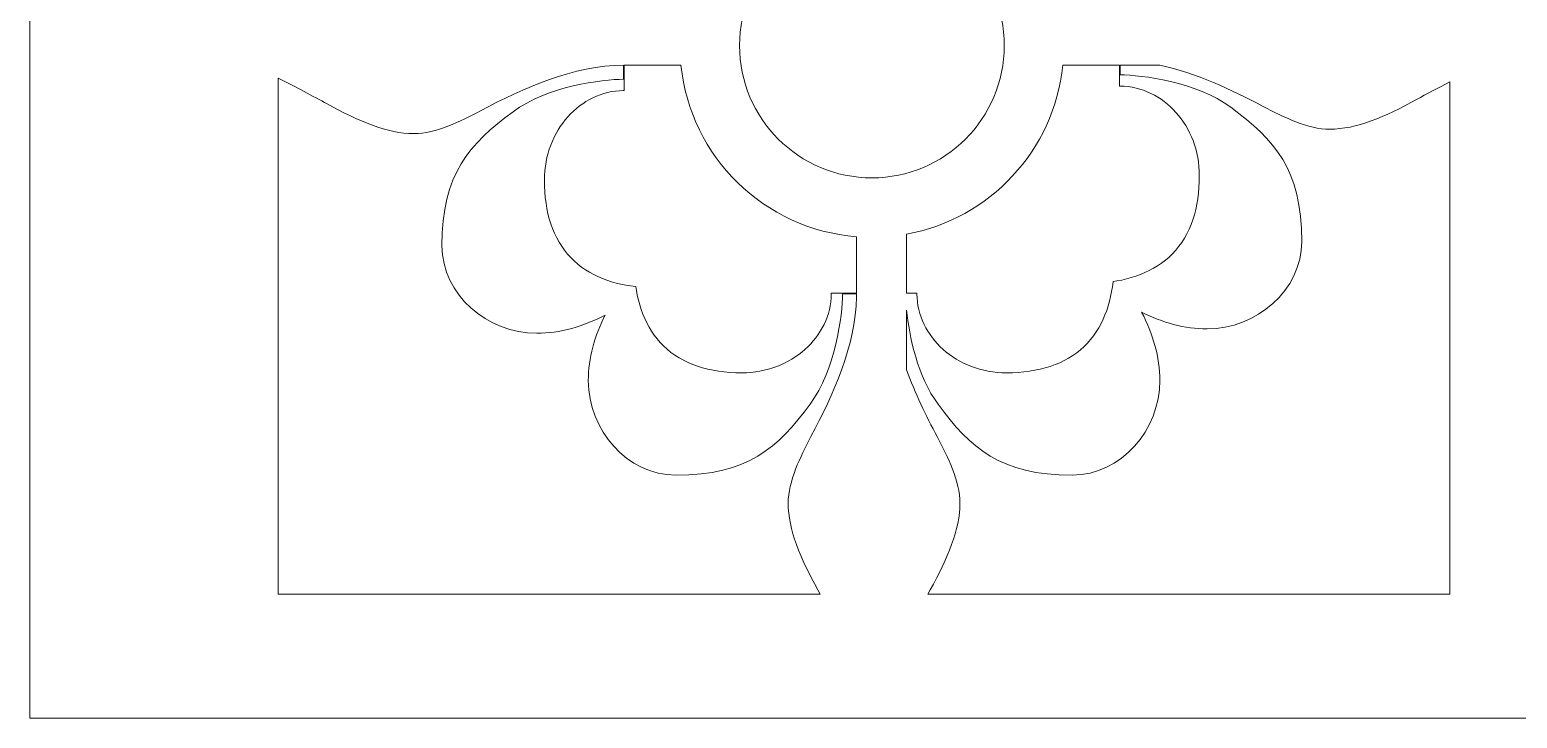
# Model space of a CAD drawing. Header units: centimetres. Extents: x -9.9 to 7.5, y -9.5 to 6.6.
# Drawn here: x -9.861 to -7.96, y -9.474 to -8.594 of the extents above; entities that cross this region are included whole.
import ezdxf

# ---------------------------------------------------------------- set-up
doc = ezdxf.new("R2010")
doc.units = ezdxf.units.CM
doc.header["$MEASUREMENT"] = 0
doc.layers.add('layer 1', color=7, linetype='Continuous')

msp = doc.modelspace()

# ---------------------------------------------------------------- linework, layer by layer
at = {"layer": 'layer 1', "color": 177, "lineweight": 9}
for points, knots in [([(-9.86086, -9.47414), (-9.86086, -9.47414), (-9.86086, 6.55374), (-9.86086, 6.55374), (-9.86086, 6.55374), (-9.86086, 6.55374), (-1.55598, 6.55374), (-1.55598, 6.55374), (-1.55598, 6.55374), (-1.55598, 6.55374), (-1.55598, -9.47414), (-1.55598, -9.47414), (-1.55598, -9.47414), (-1.55598, -9.47414), (-9.86086, -9.47414), (-9.86086, -9.47414)], [0, 0, 0, 0, 0.2, 0.2, 0.2, 0.2, 0.4, 0.4, 0.4, 0.4, 0.6, 0.6, 0.6, 0.6, 1, 1, 1, 1]), ([(-8.95391, -8.61395), (-8.95391, -8.52054), (-8.87816, -8.44479), (-8.78475, -8.44479), (-8.78475, -8.44479), (-8.69133, -8.44479), (-8.61558, -8.52054), (-8.61558, -8.61395), (-8.61558, -8.61395), (-8.61558, -8.70737), (-8.69133, -8.78312), (-8.78475, -8.78312), (-8.78475, -8.78312), (-8.87816, -8.78312), (-8.95391, -8.70737), (-8.95391, -8.61395)], [0, 0, 0, 0, 0.2, 0.2, 0.2, 0.2, 0.4, 0.4, 0.4, 0.4, 0.6, 0.6, 0.6, 0.6, 1, 1, 1, 1]), ([(-8.85069, -9.31545), (-8.85069, -9.31545), (-8.85363, -9.31001), (-8.85363, -9.31001), (-8.85363, -9.31001), (-8.87605, -9.2697), (-8.89172, -9.23274), (-8.89172, -9.19913), (-8.89172, -9.19913), (-8.89172, -9.17112), (-8.87605, -9.13976), (-8.86259, -9.11399), (-8.86259, -9.11399), (-8.83405, -9.06023), (-8.80554, -8.99787), (-8.80439, -8.93532), (-8.80439, -8.93532), (-8.80439, -8.93532), (-8.80439, -8.93141), (-8.80439, -8.93141), (-8.80439, -8.93141), (-8.80439, -8.93141), (-8.82227, -8.93141), (-8.82227, -8.93141), (-8.82227, -8.93141), (-8.82227, -8.9583), (-8.83123, -9.02888), (-8.86372, -9.07255), (-8.86372, -9.07255), (-8.90516, -9.12857), (-8.94323, -9.16328), (-9.0351, -9.16328), (-9.0351, -9.16328), (-9.09783, -9.16328), (-9.1471, -9.10505), (-9.1471, -9.0423), (-9.1471, -9.0423), (-9.1471, -9.01392), (-9.13884, -8.98461), (-9.12575, -8.95865), (-9.12575, -8.95865), (-9.15261, -8.97284), (-9.18336, -8.98191), (-9.2131, -8.98191), (-9.2131, -8.98191), (-9.27584, -8.98191), (-9.33407, -8.93264), (-9.33407, -8.86991), (-9.33407, -8.86991), (-9.33407, -8.77804), (-9.29936, -8.73997), (-9.24334, -8.69853), (-9.24334, -8.69853), (-9.19967, -8.66604), (-9.1291, -8.65707), (-9.10221, -8.65707), (-9.10221, -8.65707), (-9.10221, -8.65707), (-9.10221, -8.63915), (-9.10221, -8.63915), (-9.10221, -8.63915), (-9.16607, -8.63915), (-9.2299, -8.66828), (-9.28478, -8.69741), (-9.28478, -8.69741), (-9.31055, -8.71085), (-9.34191, -8.72653), (-9.36992, -8.72653), (-9.36992, -8.72653), (-9.40353, -8.72653), (-9.44049, -8.71085), (-9.4808, -8.68844), (-9.4808, -8.68844), (-9.49863, -8.67876), (-9.5204, -8.66723), (-9.54347, -8.65564), (-9.54347, -8.65564), (-9.54347, -8.65564), (-9.54347, -9.31545), (-9.54347, -9.31545), (-9.54347, -9.31545), (-9.54347, -9.31545), (-8.85069, -9.31545), (-8.85069, -9.31545)], [0, 0, 0, 0, 0.0454545, 0.0454545, 0.0454545, 0.0454545, 0.0909091, 0.0909091, 0.0909091, 0.0909091, 0.1363636, 0.1363636, 0.1363636, 0.1363636, 0.1818182, 0.1818182, 0.1818182, 0.1818182, 0.2272727, 0.2272727, 0.2272727, 0.2272727, 0.2727273, 0.2727273, 0.2727273, 0.2727273, 0.3181818, 0.3181818, 0.3181818, 0.3181818, 0.3636364, 0.3636364, 0.3636364, 0.3636364, 0.4090909, 0.4090909, 0.4090909, 0.4090909, 0.4545455, 0.4545455, 0.4545455, 0.4545455, 0.5, 0.5, 0.5, 0.5, 0.5454545, 0.5454545, 0.5454545, 0.5454545, 0.5909091, 0.5909091, 0.5909091, 0.5909091, 0.6363636, 0.6363636, 0.6363636, 0.6363636, 0.6818182, 0.6818182, 0.6818182, 0.6818182, 0.7272727, 0.7272727, 0.7272727, 0.7272727, 0.7727273, 0.7727273, 0.7727273, 0.7727273, 0.8181818, 0.8181818, 0.8181818, 0.8181818, 0.8636364, 0.8636364, 0.8636364, 0.8636364, 0.9090909, 0.9090909, 0.9090909, 0.9090909, 1, 1, 1, 1]), ([(-9.0287, -8.63915), (-9.0287, -8.63915), (-9.10123, -8.63915), (-9.10123, -8.63915), (-9.10123, -8.63915), (-9.10123, -8.63915), (-9.10123, -8.67151), (-9.10123, -8.67151), (-9.10123, -8.67151), (-9.10123, -8.67151), (-9.1026, -8.67151), (-9.1026, -8.67151), (-9.1026, -8.67151), (-9.1026, -8.67151), (-9.10733, -8.67166), (-9.10733, -8.67166), (-9.10733, -8.67166), (-9.10733, -8.67166), (-9.11241, -8.67212), (-9.11241, -8.67212), (-9.11241, -8.67212), (-9.11241, -8.67212), (-9.11743, -8.67287), (-9.11743, -8.67287), (-9.11743, -8.67287), (-9.11743, -8.67287), (-9.12238, -8.6739), (-9.12238, -8.6739), (-9.12238, -8.6739), (-9.12238, -8.6739), (-9.12725, -8.67521), (-9.12725, -8.67521), (-9.12725, -8.67521), (-9.12725, -8.67521), (-9.13203, -8.67678), (-9.13203, -8.67678), (-9.13203, -8.67678), (-9.13203, -8.67678), (-9.13671, -8.6786), (-9.13671, -8.6786), (-9.13671, -8.6786), (-9.13671, -8.6786), (-9.14129, -8.68067), (-9.14129, -8.68067), (-9.14129, -8.68067), (-9.14129, -8.68067), (-9.14575, -8.68298), (-9.14575, -8.68298), (-9.14575, -8.68298), (-9.14575, -8.68298), (-9.1501, -8.68551), (-9.1501, -8.68551), (-9.1501, -8.68551), (-9.1501, -8.68551), (-9.15432, -8.68826), (-9.15432, -8.68826), (-9.15432, -8.68826), (-9.15432, -8.68826), (-9.1584, -8.69123), (-9.1584, -8.69123), (-9.1584, -8.69123), (-9.1584, -8.69123), (-9.16236, -8.6944), (-9.16236, -8.6944), (-9.16236, -8.6944), (-9.16236, -8.6944), (-9.16617, -8.69777), (-9.16617, -8.69777), (-9.16617, -8.69777), (-9.16617, -8.69777), (-9.16983, -8.70133), (-9.16983, -8.70133), (-9.16983, -8.70133), (-9.16983, -8.70133), (-9.17334, -8.70508), (-9.17334, -8.70508), (-9.17334, -8.70508), (-9.17334, -8.70508), (-9.17669, -8.70901), (-9.17669, -8.70901), (-9.17669, -8.70901), (-9.17669, -8.70901), (-9.17987, -8.71311), (-9.17987, -8.71311), (-9.17987, -8.71311), (-9.17987, -8.71311), (-9.18288, -8.71739), (-9.18288, -8.71739), (-9.18288, -8.71739), (-9.18288, -8.71739), (-9.18571, -8.72184), (-9.18571, -8.72184), (-9.18571, -8.72184), (-9.18571, -8.72184), (-9.18836, -8.72644), (-9.18836, -8.72644), (-9.18836, -8.72644), (-9.18836, -8.72644), (-9.19081, -8.7312), (-9.19081, -8.7312), (-9.19081, -8.7312), (-9.19081, -8.7312), (-9.19306, -8.7361), (-9.19306, -8.7361), (-9.19306, -8.7361), (-9.19306, -8.7361), (-9.19511, -8.74115), (-9.19511, -8.74115), (-9.19511, -8.74115), (-9.19511, -8.74115), (-9.19694, -8.74633), (-9.19694, -8.74633), (-9.19694, -8.74633), (-9.19694, -8.74633), (-9.19855, -8.75165), (-9.19855, -8.75165), (-9.19855, -8.75165), (-9.19855, -8.75165), (-9.19994, -8.75709), (-9.19994, -8.75709), (-9.19994, -8.75709), (-9.19994, -8.75709), (-9.20108, -8.76265), (-9.20108, -8.76265), (-9.20108, -8.76265), (-9.20108, -8.76265), (-9.20198, -8.76831), (-9.20198, -8.76831), (-9.20198, -8.76831), (-9.20198, -8.76831), (-9.20263, -8.77408), (-9.20263, -8.77408), (-9.20263, -8.77408), (-9.20263, -8.77408), (-9.20303, -8.77994), (-9.20303, -8.77994), (-9.20303, -8.77994), (-9.20303, -8.77994), (-9.20316, -8.7858), (-9.20316, -8.7858), (-9.20316, -8.7858), (-9.20316, -8.7858), (-9.20304, -8.79355), (-9.20304, -8.79355), (-9.20304, -8.79355), (-9.20304, -8.79355), (-9.20266, -8.80101), (-9.20266, -8.80101), (-9.20266, -8.80101), (-9.20266, -8.80101), (-9.20204, -8.80828), (-9.20204, -8.80828), (-9.20204, -8.80828), (-9.20204, -8.80828), (-9.20116, -8.81536), (-9.20116, -8.81536), (-9.20116, -8.81536), (-9.20116, -8.81536), (-9.20002, -8.82227), (-9.20002, -8.82227), (-9.20002, -8.82227), (-9.20002, -8.82227), (-9.19862, -8.82898), (-9.19862, -8.82898), (-9.19862, -8.82898), (-9.19862, -8.82898), (-9.19695, -8.83552), (-9.19695, -8.83552), (-9.19695, -8.83552), (-9.19695, -8.83552), (-9.195, -8.84187), (-9.195, -8.84187), (-9.195, -8.84187), (-9.195, -8.84187), (-9.19278, -8.84802), (-9.19278, -8.84802), (-9.19278, -8.84802), (-9.19278, -8.84802), (-9.19028, -8.85398), (-9.19028, -8.85398), (-9.19028, -8.85398), (-9.19028, -8.85398), (-9.1875, -8.85974), (-9.1875, -8.85974), (-9.1875, -8.85974), (-9.1875, -8.85974), (-9.18444, -8.86528), (-9.18444, -8.86528), (-9.18444, -8.86528), (-9.18444, -8.86528), (-9.1811, -8.87059), (-9.1811, -8.87059), (-9.1811, -8.87059), (-9.1811, -8.87059), (-9.17749, -8.87567), (-9.17749, -8.87567), (-9.17749, -8.87567), (-9.17749, -8.87567), (-9.17361, -8.8805), (-9.17361, -8.8805), (-9.17361, -8.8805), (-9.17361, -8.8805), (-9.16949, -8.88506), (-9.16949, -8.88506), (-9.16949, -8.88506), (-9.16949, -8.88506), (-9.16512, -8.88936), (-9.16512, -8.88936), (-9.16512, -8.88936), (-9.16512, -8.88936), (-9.16053, -8.89339), (-9.16053, -8.89339), (-9.16053, -8.89339), (-9.16053, -8.89339), (-9.15574, -8.89715), (-9.15574, -8.89715), (-9.15574, -8.89715), (-9.15574, -8.89715), (-9.15075, -8.90062), (-9.15075, -8.90062), (-9.15075, -8.90062), (-9.15075, -8.90062), (-9.14559, -8.90382), (-9.14559, -8.90382), (-9.14559, -8.90382), (-9.14559, -8.90382), (-9.14026, -8.90675), (-9.14026, -8.90675), (-9.14026, -8.90675), (-9.14026, -8.90675), (-9.13479, -8.90941), (-9.13479, -8.90941), (-9.13479, -8.90941), (-9.13479, -8.90941), (-9.12918, -8.91182), (-9.12918, -8.91182), (-9.12918, -8.91182), (-9.12918, -8.91182), (-9.12345, -8.91397), (-9.12345, -8.91397), (-9.12345, -8.91397), (-9.12345, -8.91397), (-9.11759, -8.91589), (-9.11759, -8.91589), (-9.11759, -8.91589), (-9.11759, -8.91589), (-9.11162, -8.91757), (-9.11162, -8.91757), (-9.11162, -8.91757), (-9.11162, -8.91757), (-9.10554, -8.91903), (-9.10554, -8.91903), (-9.10554, -8.91903), (-9.10554, -8.91903), (-9.09936, -8.92028), (-9.09936, -8.92028), (-9.09936, -8.92028), (-9.09936, -8.92028), (-9.09307, -8.92133), (-9.09307, -8.92133), (-9.09307, -8.92133), (-9.09307, -8.92133), (-9.08669, -8.92218), (-9.08669, -8.92218), (-9.08669, -8.92218), (-9.08669, -8.92218), (-9.0865, -8.9222), (-9.0865, -8.9222), (-9.0865, -8.9222), (-9.0865, -8.9222), (-9.08574, -8.92702), (-9.08574, -8.92702), (-9.08574, -8.92702), (-9.08574, -8.92702), (-9.08453, -8.93327), (-9.08453, -8.93327), (-9.08453, -8.93327), (-9.08453, -8.93327), (-9.08311, -8.93943), (-9.08311, -8.93943), (-9.08311, -8.93943), (-9.08311, -8.93943), (-9.08146, -8.94548), (-9.08146, -8.94548), (-9.08146, -8.94548), (-9.08146, -8.94548), (-9.07958, -8.95141), (-9.07958, -8.95141), (-9.07958, -8.95141), (-9.07958, -8.95141), (-9.07746, -8.95722), (-9.07746, -8.95722), (-9.07746, -8.95722), (-9.07746, -8.95722), (-9.07509, -8.9629), (-9.07509, -8.9629), (-9.07509, -8.9629), (-9.07509, -8.9629), (-9.07245, -8.96845), (-9.07245, -8.96845), (-9.07245, -8.96845), (-9.07245, -8.96845), (-9.06955, -8.97385), (-9.06955, -8.97385), (-9.06955, -8.97385), (-9.06955, -8.97385), (-9.06638, -8.97908), (-9.06638, -8.97908), (-9.06638, -8.97908), (-9.06638, -8.97908), (-9.06292, -8.98415), (-9.06292, -8.98415), (-9.06292, -8.98415), (-9.06292, -8.98415), (-9.05918, -8.98902), (-9.05918, -8.98902), (-9.05918, -8.98902), (-9.05918, -8.98902), (-9.05515, -8.99368), (-9.05515, -8.99368), (-9.05515, -8.99368), (-9.05515, -8.99368), (-9.05085, -8.99811), (-9.05085, -8.99811), (-9.05085, -8.99811), (-9.05085, -8.99811), (-9.04629, -9.0023), (-9.04629, -9.0023), (-9.04629, -9.0023), (-9.04629, -9.0023), (-9.04145, -9.00624), (-9.04145, -9.00624), (-9.04145, -9.00624), (-9.04145, -9.00624), (-9.03636, -9.00992), (-9.03636, -9.00992), (-9.03636, -9.00992), (-9.03636, -9.00992), (-9.03102, -9.01331), (-9.03102, -9.01331), (-9.03102, -9.01331), (-9.03102, -9.01331), (-9.02546, -9.01643), (-9.02546, -9.01643), (-9.02546, -9.01643), (-9.02546, -9.01643), (-9.01968, -9.01926), (-9.01968, -9.01926), (-9.01968, -9.01926), (-9.01968, -9.01926), (-9.01368, -9.02181), (-9.01368, -9.02181), (-9.01368, -9.02181), (-9.01368, -9.02181), (-9.00749, -9.02407), (-9.00749, -9.02407), (-9.00749, -9.02407), (-9.00749, -9.02407), (-9.0011, -9.02605), (-9.0011, -9.02605), (-9.0011, -9.02605), (-9.0011, -9.02605), (-8.99452, -9.02775), (-8.99452, -9.02775), (-8.99452, -9.02775), (-8.99452, -9.02775), (-8.98775, -9.02918), (-8.98775, -9.02918), (-8.98775, -9.02918), (-8.98775, -9.02918), (-8.9808, -9.03034), (-8.9808, -9.03034), (-8.9808, -9.03034), (-8.9808, -9.03034), (-8.97366, -9.03123), (-8.97366, -9.03123), (-8.97366, -9.03123), (-8.97366, -9.03123), (-8.96633, -9.03186), (-8.96633, -9.03186), (-8.96633, -9.03186), (-8.96633, -9.03186), (-8.9588, -9.03224), (-8.9588, -9.03224), (-8.9588, -9.03224), (-8.9588, -9.03224), (-8.951, -9.03237), (-8.951, -9.03237), (-8.951, -9.03237), (-8.951, -9.03237), (-8.94513, -9.03224), (-8.94513, -9.03224), (-8.94513, -9.03224), (-8.94513, -9.03224), (-8.93927, -9.03184), (-8.93927, -9.03184), (-8.93927, -9.03184), (-8.93927, -9.03184), (-8.93351, -9.03119), (-8.93351, -9.03119), (-8.93351, -9.03119), (-8.93351, -9.03119), (-8.92784, -9.03029), (-8.92784, -9.03029), (-8.92784, -9.03029), (-8.92784, -9.03029), (-8.92228, -9.02915), (-8.92228, -9.02915), (-8.92228, -9.02915), (-8.92228, -9.02915), (-8.91684, -9.02776), (-8.91684, -9.02776), (-8.91684, -9.02776), (-8.91684, -9.02776), (-8.91152, -9.02615), (-8.91152, -9.02615), (-8.91152, -9.02615), (-8.91152, -9.02615), (-8.90634, -9.02432), (-8.90634, -9.02432), (-8.90634, -9.02432), (-8.90634, -9.02432), (-8.90129, -9.02227), (-8.90129, -9.02227), (-8.90129, -9.02227), (-8.90129, -9.02227), (-8.89639, -9.02002), (-8.89639, -9.02002), (-8.89639, -9.02002), (-8.89639, -9.02002), (-8.89163, -9.01757), (-8.89163, -9.01757), (-8.89163, -9.01757), (-8.89163, -9.01757), (-8.88703, -9.01492), (-8.88703, -9.01492), (-8.88703, -9.01492), (-8.88703, -9.01492), (-8.88258, -9.01209), (-8.88258, -9.01209), (-8.88258, -9.01209), (-8.88258, -9.01209), (-8.8783, -9.00908), (-8.8783, -9.00908), (-8.8783, -9.00908), (-8.8783, -9.00908), (-8.8742, -9.0059), (-8.8742, -9.0059), (-8.8742, -9.0059), (-8.8742, -9.0059), (-8.87026, -9.00255), (-8.87026, -9.00255), (-8.87026, -9.00255), (-8.87026, -9.00255), (-8.86652, -8.99904), (-8.86652, -8.99904), (-8.86652, -8.99904), (-8.86652, -8.99904), (-8.86295, -8.99538), (-8.86295, -8.99538), (-8.86295, -8.99538), (-8.86295, -8.99538), (-8.85959, -8.99157), (-8.85959, -8.99157), (-8.85959, -8.99157), (-8.85959, -8.99157), (-8.85641, -8.98762), (-8.85641, -8.98762), (-8.85641, -8.98762), (-8.85641, -8.98762), (-8.85345, -8.98353), (-8.85345, -8.98353), (-8.85345, -8.98353), (-8.85345, -8.98353), (-8.85069, -8.97931), (-8.85069, -8.97931), (-8.85069, -8.97931), (-8.85069, -8.97931), (-8.84816, -8.97496), (-8.84816, -8.97496), (-8.84816, -8.97496), (-8.84816, -8.97496), (-8.84585, -8.9705), (-8.84585, -8.9705), (-8.84585, -8.9705), (-8.84585, -8.9705), (-8.84379, -8.96592), (-8.84379, -8.96592), (-8.84379, -8.96592), (-8.84379, -8.96592), (-8.84196, -8.96124), (-8.84196, -8.96124), (-8.84196, -8.96124), (-8.84196, -8.96124), (-8.84039, -8.95646), (-8.84039, -8.95646), (-8.84039, -8.95646), (-8.84039, -8.95646), (-8.83908, -8.95159), (-8.83908, -8.95159), (-8.83908, -8.95159), (-8.83908, -8.95159), (-8.83805, -8.94664), (-8.83805, -8.94664), (-8.83805, -8.94664), (-8.83805, -8.94664), (-8.8373, -8.94162), (-8.8373, -8.94162), (-8.8373, -8.94162), (-8.8373, -8.94162), (-8.83684, -8.93654), (-8.83684, -8.93654), (-8.83684, -8.93654), (-8.83684, -8.93654), (-8.83669, -8.93181), (-8.83669, -8.93181), (-8.83669, -8.93181), (-8.83669, -8.93181), (-8.83669, -8.93044), (-8.83669, -8.93044), (-8.83669, -8.93044), (-8.83669, -8.93044), (-8.80439, -8.93044), (-8.80439, -8.93044), (-8.80439, -8.93044), (-8.80439, -8.93044), (-8.80439, -8.85841), (-8.80439, -8.85841), (-8.80439, -8.85841), (-8.92229, -8.84906), (-9.01673, -8.7563), (-9.0287, -8.63915)], [0, 0, 0, 0, 0.0074627, 0.0074627, 0.0074627, 0.0074627, 0.0149254, 0.0149254, 0.0149254, 0.0149254, 0.0223881, 0.0223881, 0.0223881, 0.0223881, 0.0298507, 0.0298507, 0.0298507, 0.0298507, 0.0373134, 0.0373134, 0.0373134, 0.0373134, 0.0447761, 0.0447761, 0.0447761, 0.0447761, 0.0522388, 0.0522388, 0.0522388, 0.0522388, 0.0597015, 0.0597015, 0.0597015, 0.0597015, 0.0671642, 0.0671642, 0.0671642, 0.0671642, 0.0746269, 0.0746269, 0.0746269, 0.0746269, 0.0820896, 0.0820896, 0.0820896, 0.0820896, 0.0895522, 0.0895522, 0.0895522, 0.0895522, 0.0970149, 0.0970149, 0.0970149, 0.0970149, 0.1044776, 0.1044776, 0.1044776, 0.1044776, 0.1119403, 0.1119403, 0.1119403, 0.1119403, 0.119403, 0.119403, 0.119403, 0.119403, 0.1268657, 0.1268657, 0.1268657, 0.1268657, 0.1343284, 0.1343284, 0.1343284, 0.1343284, 0.141791, 0.141791, 0.141791, 0.141791, 0.1492537, 0.1492537, 0.1492537, 0.1492537, 0.1567164, 0.1567164, 0.1567164, 0.1567164, 0.1641791, 0.1641791, 0.1641791, 0.1641791, 0.1716418, 0.1716418, 0.1716418, 0.1716418, 0.1791045, 0.1791045, 0.1791045, 0.1791045, 0.1865672, 0.1865672, 0.1865672, 0.1865672, 0.1940299, 0.1940299, 0.1940299, 0.1940299, 0.2014925, 0.2014925, 0.2014925, 0.2014925, 0.2089552, 0.2089552, 0.2089552, 0.2089552, 0.2164179, 0.2164179, 0.2164179, 0.2164179, 0.2238806, 0.2238806, 0.2238806, 0.2238806, 0.2313433, 0.2313433, 0.2313433, 0.2313433, 0.238806, 0.238806, 0.238806, 0.238806, 0.2462687, 0.2462687, 0.2462687, 0.2462687, 0.2537313, 0.2537313, 0.2537313, 0.2537313, 0.261194, 0.261194, 0.261194, 0.261194, 0.2686567, 0.2686567, 0.2686567, 0.2686567, 0.2761194, 0.2761194, 0.2761194, 0.2761194, 0.2835821, 0.2835821, 0.2835821, 0.2835821, 0.2910448, 0.2910448, 0.2910448, 0.2910448, 0.2985075, 0.2985075, 0.2985075, 0.2985075, 0.3059701, 0.3059701, 0.3059701, 0.3059701, 0.3134328, 0.3134328, 0.3134328, 0.3134328, 0.3208955, 0.3208955, 0.3208955, 0.3208955, 0.3283582, 0.3283582, 0.3283582, 0.3283582, 0.3358209, 0.3358209, 0.3358209, 0.3358209, 0.3432836, 0.3432836, 0.3432836, 0.3432836, 0.3507463, 0.3507463, 0.3507463, 0.3507463, 0.358209, 0.358209, 0.358209, 0.358209, 0.3656716, 0.3656716, 0.3656716, 0.3656716, 0.3731343, 0.3731343, 0.3731343, 0.3731343, 0.380597, 0.380597, 0.380597, 0.380597, 0.3880597, 0.3880597, 0.3880597, 0.3880597, 0.3955224, 0.3955224, 0.3955224, 0.3955224, 0.4029851, 0.4029851, 0.4029851, 0.4029851, 0.4104478, 0.4104478, 0.4104478, 0.4104478, 0.4179104, 0.4179104, 0.4179104, 0.4179104, 0.4253731, 0.4253731, 0.4253731, 0.4253731, 0.4328358, 0.4328358, 0.4328358, 0.4328358, 0.4402985, 0.4402985, 0.4402985, 0.4402985, 0.4477612, 0.4477612, 0.4477612, 0.4477612, 0.4552239, 0.4552239, 0.4552239, 0.4552239, 0.4626866, 0.4626866, 0.4626866, 0.4626866, 0.4701493, 0.4701493, 0.4701493, 0.4701493, 0.4776119, 0.4776119, 0.4776119, 0.4776119, 0.4850746, 0.4850746, 0.4850746, 0.4850746, 0.4925373, 0.4925373, 0.4925373, 0.4925373, 0.5, 0.5, 0.5, 0.5, 0.5074627, 0.5074627, 0.5074627, 0.5074627, 0.5149254, 0.5149254, 0.5149254, 0.5149254, 0.5223881, 0.5223881, 0.5223881, 0.5223881, 0.5298507, 0.5298507, 0.5298507, 0.5298507, 0.5373134, 0.5373134, 0.5373134, 0.5373134, 0.5447761, 0.5447761, 0.5447761, 0.5447761, 0.5522388, 0.5522388, 0.5522388, 0.5522388, 0.5597015, 0.5597015, 0.5597015, 0.5597015, 0.5671642, 0.5671642, 0.5671642, 0.5671642, 0.5746269, 0.5746269, 0.5746269, 0.5746269, 0.5820896, 0.5820896, 0.5820896, 0.5820896, 0.5895522, 0.5895522, 0.5895522, 0.5895522, 0.5970149, 0.5970149, 0.5970149, 0.5970149, 0.6044776, 0.6044776, 0.6044776, 0.6044776, 0.6119403, 0.6119403, 0.6119403, 0.6119403, 0.619403, 0.619403, 0.619403, 0.619403, 0.6268657, 0.6268657, 0.6268657, 0.6268657, 0.6343284, 0.6343284, 0.6343284, 0.6343284, 0.641791, 0.641791, 0.641791, 0.641791, 0.6492537, 0.6492537, 0.6492537, 0.6492537, 0.6567164, 0.6567164, 0.6567164, 0.6567164, 0.6641791, 0.6641791, 0.6641791, 0.6641791, 0.6716418, 0.6716418, 0.6716418, 0.6716418, 0.6791045, 0.6791045, 0.6791045, 0.6791045, 0.6865672, 0.6865672, 0.6865672, 0.6865672, 0.6940299, 0.6940299, 0.6940299, 0.6940299, 0.7014925, 0.7014925, 0.7014925, 0.7014925, 0.7089552, 0.7089552, 0.7089552, 0.7089552, 0.7164179, 0.7164179, 0.7164179, 0.7164179, 0.7238806, 0.7238806, 0.7238806, 0.7238806, 0.7313433, 0.7313433, 0.7313433, 0.7313433, 0.738806, 0.738806, 0.738806, 0.738806, 0.7462687, 0.7462687, 0.7462687, 0.7462687, 0.7537313, 0.7537313, 0.7537313, 0.7537313, 0.761194, 0.761194, 0.761194, 0.761194, 0.7686567, 0.7686567, 0.7686567, 0.7686567, 0.7761194, 0.7761194, 0.7761194, 0.7761194, 0.7835821, 0.7835821, 0.7835821, 0.7835821, 0.7910448, 0.7910448, 0.7910448, 0.7910448, 0.7985075, 0.7985075, 0.7985075, 0.7985075, 0.8059701, 0.8059701, 0.8059701, 0.8059701, 0.8134328, 0.8134328, 0.8134328, 0.8134328, 0.8208955, 0.8208955, 0.8208955, 0.8208955, 0.8283582, 0.8283582, 0.8283582, 0.8283582, 0.8358209, 0.8358209, 0.8358209, 0.8358209, 0.8432836, 0.8432836, 0.8432836, 0.8432836, 0.8507463, 0.8507463, 0.8507463, 0.8507463, 0.858209, 0.858209, 0.858209, 0.858209, 0.8656716, 0.8656716, 0.8656716, 0.8656716, 0.8731343, 0.8731343, 0.8731343, 0.8731343, 0.880597, 0.880597, 0.880597, 0.880597, 0.8880597, 0.8880597, 0.8880597, 0.8880597, 0.8955224, 0.8955224, 0.8955224, 0.8955224, 0.9029851, 0.9029851, 0.9029851, 0.9029851, 0.9104478, 0.9104478, 0.9104478, 0.9104478, 0.9179104, 0.9179104, 0.9179104, 0.9179104, 0.9253731, 0.9253731, 0.9253731, 0.9253731, 0.9328358, 0.9328358, 0.9328358, 0.9328358, 0.9402985, 0.9402985, 0.9402985, 0.9402985, 0.9477612, 0.9477612, 0.9477612, 0.9477612, 0.9552239, 0.9552239, 0.9552239, 0.9552239, 0.9626866, 0.9626866, 0.9626866, 0.9626866, 0.9701493, 0.9701493, 0.9701493, 0.9701493, 0.9776119, 0.9776119, 0.9776119, 0.9776119, 0.9850746, 0.9850746, 0.9850746, 0.9850746, 1, 1, 1, 1]), ([(-8.04602, -9.31545), (-8.04602, -9.31545), (-8.04602, -8.66024), (-8.04602, -8.66024), (-8.04602, -8.66024), (-8.06159, -8.66827), (-8.07612, -8.67602), (-8.08869, -8.68284), (-8.08869, -8.68284), (-8.129, -8.70526), (-8.16596, -8.72093), (-8.19957, -8.72093), (-8.19957, -8.72093), (-8.22757, -8.72093), (-8.25894, -8.70526), (-8.28471, -8.6918), (-8.28471, -8.6918), (-8.32504, -8.67039), (-8.37021, -8.64899), (-8.41667, -8.63915), (-8.41667, -8.63915), (-8.41667, -8.63915), (-8.46728, -8.63915), (-8.46728, -8.63915), (-8.46728, -8.63915), (-8.46728, -8.63915), (-8.46728, -8.65148), (-8.46728, -8.65148), (-8.46728, -8.65148), (-8.4404, -8.65148), (-8.36982, -8.66044), (-8.32615, -8.69293), (-8.32615, -8.69293), (-8.27013, -8.73437), (-8.23542, -8.77244), (-8.23542, -8.86431), (-8.23542, -8.86431), (-8.23542, -8.92704), (-8.29365, -8.97631), (-8.35639, -8.97631), (-8.35639, -8.97631), (-8.38478, -8.97631), (-8.41408, -8.96805), (-8.44005, -8.95496), (-8.44005, -8.95496), (-8.42586, -8.98182), (-8.41679, -9.01256), (-8.41679, -9.0423), (-8.41679, -9.0423), (-8.41679, -9.10505), (-8.46606, -9.16328), (-8.52879, -9.16328), (-8.52879, -9.16328), (-8.62066, -9.16328), (-8.65873, -9.12857), (-8.70017, -9.07255), (-8.70017, -9.07255), (-8.72614, -9.03764), (-8.73708, -8.98553), (-8.74042, -8.9523), (-8.74042, -8.9523), (-8.74042, -8.9523), (-8.74042, -9.02862), (-8.74042, -9.02862), (-8.74042, -9.02862), (-8.72961, -9.05851), (-8.71545, -9.08731), (-8.70129, -9.11399), (-8.70129, -9.11399), (-8.68784, -9.13976), (-8.67217, -9.17112), (-8.67217, -9.19913), (-8.67217, -9.19913), (-8.67217, -9.23274), (-8.68784, -9.2697), (-8.71026, -9.31001), (-8.71026, -9.31001), (-8.71026, -9.31001), (-8.7132, -9.31545), (-8.7132, -9.31545), (-8.7132, -9.31545), (-8.7132, -9.31545), (-8.04602, -9.31545), (-8.04602, -9.31545)], [0, 0, 0, 0, 0.0454545, 0.0454545, 0.0454545, 0.0454545, 0.0909091, 0.0909091, 0.0909091, 0.0909091, 0.1363636, 0.1363636, 0.1363636, 0.1363636, 0.1818182, 0.1818182, 0.1818182, 0.1818182, 0.2272727, 0.2272727, 0.2272727, 0.2272727, 0.2727273, 0.2727273, 0.2727273, 0.2727273, 0.3181818, 0.3181818, 0.3181818, 0.3181818, 0.3636364, 0.3636364, 0.3636364, 0.3636364, 0.4090909, 0.4090909, 0.4090909, 0.4090909, 0.4545455, 0.4545455, 0.4545455, 0.4545455, 0.5, 0.5, 0.5, 0.5, 0.5454545, 0.5454545, 0.5454545, 0.5454545, 0.5909091, 0.5909091, 0.5909091, 0.5909091, 0.6363636, 0.6363636, 0.6363636, 0.6363636, 0.6818182, 0.6818182, 0.6818182, 0.6818182, 0.7272727, 0.7272727, 0.7272727, 0.7272727, 0.7727273, 0.7727273, 0.7727273, 0.7727273, 0.8181818, 0.8181818, 0.8181818, 0.8181818, 0.8636364, 0.8636364, 0.8636364, 0.8636364, 0.9090909, 0.9090909, 0.9090909, 0.9090909, 1, 1, 1, 1]), ([(-8.46826, -8.63915), (-8.46826, -8.63915), (-8.5408, -8.63915), (-8.5408, -8.63915), (-8.5408, -8.63915), (-8.55192, -8.748), (-8.63424, -8.83579), (-8.74042, -8.85519), (-8.74042, -8.85519), (-8.74042, -8.85519), (-8.74042, -8.93044), (-8.74042, -8.93044), (-8.74042, -8.93044), (-8.74042, -8.93044), (-8.72718, -8.93044), (-8.72718, -8.93044), (-8.72718, -8.93044), (-8.72718, -8.93044), (-8.72718, -8.9318), (-8.72718, -8.9318), (-8.72718, -8.9318), (-8.72718, -8.9318), (-8.72704, -8.93653), (-8.72704, -8.93653), (-8.72704, -8.93653), (-8.72704, -8.93653), (-8.72658, -8.94161), (-8.72658, -8.94161), (-8.72658, -8.94161), (-8.72658, -8.94161), (-8.72583, -8.94664), (-8.72583, -8.94664), (-8.72583, -8.94664), (-8.72583, -8.94664), (-8.7248, -8.95159), (-8.7248, -8.95159), (-8.7248, -8.95159), (-8.7248, -8.95159), (-8.72349, -8.95645), (-8.72349, -8.95645), (-8.72349, -8.95645), (-8.72349, -8.95645), (-8.72192, -8.96124), (-8.72192, -8.96124), (-8.72192, -8.96124), (-8.72192, -8.96124), (-8.7201, -8.96592), (-8.7201, -8.96592), (-8.7201, -8.96592), (-8.7201, -8.96592), (-8.71803, -8.97049), (-8.71803, -8.97049), (-8.71803, -8.97049), (-8.71803, -8.97049), (-8.71573, -8.97496), (-8.71573, -8.97496), (-8.71573, -8.97496), (-8.71573, -8.97496), (-8.71319, -8.9793), (-8.71319, -8.9793), (-8.71319, -8.9793), (-8.71319, -8.9793), (-8.71044, -8.98353), (-8.71044, -8.98353), (-8.71044, -8.98353), (-8.71044, -8.98353), (-8.70747, -8.98762), (-8.70747, -8.98762), (-8.70747, -8.98762), (-8.70747, -8.98762), (-8.70431, -8.99157), (-8.70431, -8.99157), (-8.70431, -8.99157), (-8.70431, -8.99157), (-8.70093, -8.99538), (-8.70093, -8.99538), (-8.70093, -8.99538), (-8.70093, -8.99538), (-8.69737, -8.99904), (-8.69737, -8.99904), (-8.69737, -8.99904), (-8.69737, -8.99904), (-8.69362, -9.00255), (-8.69362, -9.00255), (-8.69362, -9.00255), (-8.69362, -9.00255), (-8.6897, -9.0059), (-8.6897, -9.0059), (-8.6897, -9.0059), (-8.6897, -9.0059), (-8.68559, -9.00908), (-8.68559, -9.00908), (-8.68559, -9.00908), (-8.68559, -9.00908), (-8.68131, -9.01209), (-8.68131, -9.01209), (-8.68131, -9.01209), (-8.68131, -9.01209), (-8.67687, -9.01492), (-8.67687, -9.01492), (-8.67687, -9.01492), (-8.67687, -9.01492), (-8.67226, -9.01757), (-8.67226, -9.01757), (-8.67226, -9.01757), (-8.67226, -9.01757), (-8.6675, -9.02002), (-8.6675, -9.02002), (-8.6675, -9.02002), (-8.6675, -9.02002), (-8.6626, -9.02227), (-8.6626, -9.02227), (-8.6626, -9.02227), (-8.6626, -9.02227), (-8.65755, -9.02432), (-8.65755, -9.02432), (-8.65755, -9.02432), (-8.65755, -9.02432), (-8.65237, -9.02615), (-8.65237, -9.02615), (-8.65237, -9.02615), (-8.65237, -9.02615), (-8.64705, -9.02776), (-8.64705, -9.02776), (-8.64705, -9.02776), (-8.64705, -9.02776), (-8.64161, -9.02915), (-8.64161, -9.02915), (-8.64161, -9.02915), (-8.64161, -9.02915), (-8.63605, -9.03029), (-8.63605, -9.03029), (-8.63605, -9.03029), (-8.63605, -9.03029), (-8.63039, -9.03119), (-8.63039, -9.03119), (-8.63039, -9.03119), (-8.63039, -9.03119), (-8.62462, -9.03184), (-8.62462, -9.03184), (-8.62462, -9.03184), (-8.62462, -9.03184), (-8.61876, -9.03224), (-8.61876, -9.03224), (-8.61876, -9.03224), (-8.61876, -9.03224), (-8.61289, -9.03237), (-8.61289, -9.03237), (-8.61289, -9.03237), (-8.61289, -9.03237), (-8.60516, -9.03224), (-8.60516, -9.03224), (-8.60516, -9.03224), (-8.60516, -9.03224), (-8.5977, -9.03187), (-8.5977, -9.03187), (-8.5977, -9.03187), (-8.5977, -9.03187), (-8.59042, -9.03125), (-8.59042, -9.03125), (-8.59042, -9.03125), (-8.59042, -9.03125), (-8.58334, -9.03037), (-8.58334, -9.03037), (-8.58334, -9.03037), (-8.58334, -9.03037), (-8.57643, -9.02923), (-8.57643, -9.02923), (-8.57643, -9.02923), (-8.57643, -9.02923), (-8.56972, -9.02783), (-8.56972, -9.02783), (-8.56972, -9.02783), (-8.56972, -9.02783), (-8.56318, -9.02616), (-8.56318, -9.02616), (-8.56318, -9.02616), (-8.56318, -9.02616), (-8.55683, -9.02421), (-8.55683, -9.02421), (-8.55683, -9.02421), (-8.55683, -9.02421), (-8.55068, -9.02199), (-8.55068, -9.02199), (-8.55068, -9.02199), (-8.55068, -9.02199), (-8.54472, -9.01949), (-8.54472, -9.01949), (-8.54472, -9.01949), (-8.54472, -9.01949), (-8.53897, -9.01671), (-8.53897, -9.01671), (-8.53897, -9.01671), (-8.53897, -9.01671), (-8.53342, -9.01364), (-8.53342, -9.01364), (-8.53342, -9.01364), (-8.53342, -9.01364), (-8.52811, -9.01031), (-8.52811, -9.01031), (-8.52811, -9.01031), (-8.52811, -9.01031), (-8.52304, -9.00669), (-8.52304, -9.00669), (-8.52304, -9.00669), (-8.52304, -9.00669), (-8.51821, -9.00282), (-8.51821, -9.00282), (-8.51821, -9.00282), (-8.51821, -9.00282), (-8.51364, -8.99869), (-8.51364, -8.99869), (-8.51364, -8.99869), (-8.51364, -8.99869), (-8.50934, -8.99433), (-8.50934, -8.99433), (-8.50934, -8.99433), (-8.50934, -8.99433), (-8.5053, -8.98974), (-8.5053, -8.98974), (-8.5053, -8.98974), (-8.5053, -8.98974), (-8.50155, -8.98495), (-8.50155, -8.98495), (-8.50155, -8.98495), (-8.50155, -8.98495), (-8.49808, -8.97996), (-8.49808, -8.97996), (-8.49808, -8.97996), (-8.49808, -8.97996), (-8.49488, -8.97479), (-8.49488, -8.97479), (-8.49488, -8.97479), (-8.49488, -8.97479), (-8.49195, -8.96947), (-8.49195, -8.96947), (-8.49195, -8.96947), (-8.49195, -8.96947), (-8.48929, -8.964), (-8.48929, -8.964), (-8.48929, -8.964), (-8.48929, -8.964), (-8.48688, -8.95839), (-8.48688, -8.95839), (-8.48688, -8.95839), (-8.48688, -8.95839), (-8.48473, -8.95265), (-8.48473, -8.95265), (-8.48473, -8.95265), (-8.48473, -8.95265), (-8.48281, -8.94679), (-8.48281, -8.94679), (-8.48281, -8.94679), (-8.48281, -8.94679), (-8.48113, -8.94082), (-8.48113, -8.94082), (-8.48113, -8.94082), (-8.48113, -8.94082), (-8.47967, -8.93475), (-8.47967, -8.93475), (-8.47967, -8.93475), (-8.47967, -8.93475), (-8.47842, -8.92856), (-8.47842, -8.92856), (-8.47842, -8.92856), (-8.47842, -8.92856), (-8.47737, -8.92228), (-8.47737, -8.92228), (-8.47737, -8.92228), (-8.47737, -8.92228), (-8.47652, -8.9159), (-8.47652, -8.9159), (-8.47652, -8.9159), (-8.47652, -8.9159), (-8.4765, -8.91571), (-8.4765, -8.91571), (-8.4765, -8.91571), (-8.4765, -8.91571), (-8.47169, -8.91495), (-8.47169, -8.91495), (-8.47169, -8.91495), (-8.47169, -8.91495), (-8.46543, -8.91374), (-8.46543, -8.91374), (-8.46543, -8.91374), (-8.46543, -8.91374), (-8.45928, -8.91232), (-8.45928, -8.91232), (-8.45928, -8.91232), (-8.45928, -8.91232), (-8.45323, -8.91067), (-8.45323, -8.91067), (-8.45323, -8.91067), (-8.45323, -8.91067), (-8.44729, -8.90879), (-8.44729, -8.90879), (-8.44729, -8.90879), (-8.44729, -8.90879), (-8.44148, -8.90667), (-8.44148, -8.90667), (-8.44148, -8.90667), (-8.44148, -8.90667), (-8.4358, -8.9043), (-8.4358, -8.9043), (-8.4358, -8.9043), (-8.4358, -8.9043), (-8.43025, -8.90166), (-8.43025, -8.90166), (-8.43025, -8.90166), (-8.43025, -8.90166), (-8.42486, -8.89876), (-8.42486, -8.89876), (-8.42486, -8.89876), (-8.42486, -8.89876), (-8.41962, -8.89558), (-8.41962, -8.89558), (-8.41962, -8.89558), (-8.41962, -8.89558), (-8.41456, -8.89213), (-8.41456, -8.89213), (-8.41456, -8.89213), (-8.41456, -8.89213), (-8.40969, -8.88839), (-8.40969, -8.88839), (-8.40969, -8.88839), (-8.40969, -8.88839), (-8.40503, -8.88436), (-8.40503, -8.88436), (-8.40503, -8.88436), (-8.40503, -8.88436), (-8.40059, -8.88006), (-8.40059, -8.88006), (-8.40059, -8.88006), (-8.40059, -8.88006), (-8.3964, -8.87549), (-8.3964, -8.87549), (-8.3964, -8.87549), (-8.3964, -8.87549), (-8.39246, -8.87066), (-8.39246, -8.87066), (-8.39246, -8.87066), (-8.39246, -8.87066), (-8.38879, -8.86557), (-8.38879, -8.86557), (-8.38879, -8.86557), (-8.38879, -8.86557), (-8.38539, -8.86023), (-8.38539, -8.86023), (-8.38539, -8.86023), (-8.38539, -8.86023), (-8.38227, -8.85467), (-8.38227, -8.85467), (-8.38227, -8.85467), (-8.38227, -8.85467), (-8.37944, -8.84888), (-8.37944, -8.84888), (-8.37944, -8.84888), (-8.37944, -8.84888), (-8.3769, -8.84289), (-8.3769, -8.84289), (-8.3769, -8.84289), (-8.3769, -8.84289), (-8.37463, -8.8367), (-8.37463, -8.8367), (-8.37463, -8.8367), (-8.37463, -8.8367), (-8.37265, -8.83031), (-8.37265, -8.83031), (-8.37265, -8.83031), (-8.37265, -8.83031), (-8.37095, -8.82373), (-8.37095, -8.82373), (-8.37095, -8.82373), (-8.37095, -8.82373), (-8.36953, -8.81696), (-8.36953, -8.81696), (-8.36953, -8.81696), (-8.36953, -8.81696), (-8.36837, -8.81001), (-8.36837, -8.81001), (-8.36837, -8.81001), (-8.36837, -8.81001), (-8.36747, -8.80287), (-8.36747, -8.80287), (-8.36747, -8.80287), (-8.36747, -8.80287), (-8.36684, -8.79554), (-8.36684, -8.79554), (-8.36684, -8.79554), (-8.36684, -8.79554), (-8.36646, -8.78802), (-8.36646, -8.78802), (-8.36646, -8.78802), (-8.36646, -8.78802), (-8.36633, -8.78021), (-8.36633, -8.78021), (-8.36633, -8.78021), (-8.36633, -8.78021), (-8.36646, -8.77434), (-8.36646, -8.77434), (-8.36646, -8.77434), (-8.36646, -8.77434), (-8.36686, -8.76848), (-8.36686, -8.76848), (-8.36686, -8.76848), (-8.36686, -8.76848), (-8.36751, -8.76271), (-8.36751, -8.76271), (-8.36751, -8.76271), (-8.36751, -8.76271), (-8.36841, -8.75704), (-8.36841, -8.75704), (-8.36841, -8.75704), (-8.36841, -8.75704), (-8.36956, -8.75149), (-8.36956, -8.75149), (-8.36956, -8.75149), (-8.36956, -8.75149), (-8.37094, -8.74605), (-8.37094, -8.74605), (-8.37094, -8.74605), (-8.37094, -8.74605), (-8.37255, -8.74074), (-8.37255, -8.74074), (-8.37255, -8.74074), (-8.37255, -8.74074), (-8.37438, -8.73555), (-8.37438, -8.73555), (-8.37438, -8.73555), (-8.37438, -8.73555), (-8.37643, -8.7305), (-8.37643, -8.7305), (-8.37643, -8.7305), (-8.37643, -8.7305), (-8.37868, -8.72559), (-8.37868, -8.72559), (-8.37868, -8.72559), (-8.37868, -8.72559), (-8.38113, -8.72084), (-8.38113, -8.72084), (-8.38113, -8.72084), (-8.38113, -8.72084), (-8.38378, -8.71624), (-8.38378, -8.71624), (-8.38378, -8.71624), (-8.38378, -8.71624), (-8.38661, -8.71179), (-8.38661, -8.71179), (-8.38661, -8.71179), (-8.38661, -8.71179), (-8.38962, -8.70751), (-8.38962, -8.70751), (-8.38962, -8.70751), (-8.38962, -8.70751), (-8.3928, -8.70341), (-8.3928, -8.70341), (-8.3928, -8.70341), (-8.3928, -8.70341), (-8.39615, -8.69947), (-8.39615, -8.69947), (-8.39615, -8.69947), (-8.39615, -8.69947), (-8.39966, -8.69572), (-8.39966, -8.69572), (-8.39966, -8.69572), (-8.39966, -8.69572), (-8.40333, -8.69216), (-8.40333, -8.69216), (-8.40333, -8.69216), (-8.40333, -8.69216), (-8.40713, -8.68879), (-8.40713, -8.68879), (-8.40713, -8.68879), (-8.40713, -8.68879), (-8.41108, -8.68562), (-8.41108, -8.68562), (-8.41108, -8.68562), (-8.41108, -8.68562), (-8.41518, -8.68266), (-8.41518, -8.68266), (-8.41518, -8.68266), (-8.41518, -8.68266), (-8.41939, -8.67991), (-8.41939, -8.67991), (-8.41939, -8.67991), (-8.41939, -8.67991), (-8.42374, -8.67737), (-8.42374, -8.67737), (-8.42374, -8.67737), (-8.42374, -8.67737), (-8.4282, -8.67506), (-8.4282, -8.67506), (-8.4282, -8.67506), (-8.4282, -8.67506), (-8.43278, -8.67299), (-8.43278, -8.67299), (-8.43278, -8.67299), (-8.43278, -8.67299), (-8.43746, -8.67117), (-8.43746, -8.67117), (-8.43746, -8.67117), (-8.43746, -8.67117), (-8.44224, -8.6696), (-8.44224, -8.6696), (-8.44224, -8.6696), (-8.44224, -8.6696), (-8.44711, -8.66829), (-8.44711, -8.66829), (-8.44711, -8.66829), (-8.44711, -8.66829), (-8.45207, -8.66726), (-8.45207, -8.66726), (-8.45207, -8.66726), (-8.45207, -8.66726), (-8.45708, -8.66651), (-8.45708, -8.66651), (-8.45708, -8.66651), (-8.45708, -8.66651), (-8.46216, -8.66605), (-8.46216, -8.66605), (-8.46216, -8.66605), (-8.46216, -8.66605), (-8.46689, -8.6659), (-8.46689, -8.6659), (-8.46689, -8.6659), (-8.46689, -8.6659), (-8.46826, -8.6659), (-8.46826, -8.6659), (-8.46826, -8.6659), (-8.46826, -8.6659), (-8.46826, -8.63915), (-8.46826, -8.63915)], [0, 0, 0, 0, 0.0074627, 0.0074627, 0.0074627, 0.0074627, 0.0149254, 0.0149254, 0.0149254, 0.0149254, 0.0223881, 0.0223881, 0.0223881, 0.0223881, 0.0298507, 0.0298507, 0.0298507, 0.0298507, 0.0373134, 0.0373134, 0.0373134, 0.0373134, 0.0447761, 0.0447761, 0.0447761, 0.0447761, 0.0522388, 0.0522388, 0.0522388, 0.0522388, 0.0597015, 0.0597015, 0.0597015, 0.0597015, 0.0671642, 0.0671642, 0.0671642, 0.0671642, 0.0746269, 0.0746269, 0.0746269, 0.0746269, 0.0820896, 0.0820896, 0.0820896, 0.0820896, 0.0895522, 0.0895522, 0.0895522, 0.0895522, 0.0970149, 0.0970149, 0.0970149, 0.0970149, 0.1044776, 0.1044776, 0.1044776, 0.1044776, 0.1119403, 0.1119403, 0.1119403, 0.1119403, 0.119403, 0.119403, 0.119403, 0.119403, 0.1268657, 0.1268657, 0.1268657, 0.1268657, 0.1343284, 0.1343284, 0.1343284, 0.1343284, 0.141791, 0.141791, 0.141791, 0.141791, 0.1492537, 0.1492537, 0.1492537, 0.1492537, 0.1567164, 0.1567164, 0.1567164, 0.1567164, 0.1641791, 0.1641791, 0.1641791, 0.1641791, 0.1716418, 0.1716418, 0.1716418, 0.1716418, 0.1791045, 0.1791045, 0.1791045, 0.1791045, 0.1865672, 0.1865672, 0.1865672, 0.1865672, 0.1940299, 0.1940299, 0.1940299, 0.1940299, 0.2014925, 0.2014925, 0.2014925, 0.2014925, 0.2089552, 0.2089552, 0.2089552, 0.2089552, 0.2164179, 0.2164179, 0.2164179, 0.2164179, 0.2238806, 0.2238806, 0.2238806, 0.2238806, 0.2313433, 0.2313433, 0.2313433, 0.2313433, 0.238806, 0.238806, 0.238806, 0.238806, 0.2462687, 0.2462687, 0.2462687, 0.2462687, 0.2537313, 0.2537313, 0.2537313, 0.2537313, 0.261194, 0.261194, 0.261194, 0.261194, 0.2686567, 0.2686567, 0.2686567, 0.2686567, 0.2761194, 0.2761194, 0.2761194, 0.2761194, 0.2835821, 0.2835821, 0.2835821, 0.2835821, 0.2910448, 0.2910448, 0.2910448, 0.2910448, 0.2985075, 0.2985075, 0.2985075, 0.2985075, 0.3059701, 0.3059701, 0.3059701, 0.3059701, 0.3134328, 0.3134328, 0.3134328, 0.3134328, 0.3208955, 0.3208955, 0.3208955, 0.3208955, 0.3283582, 0.3283582, 0.3283582, 0.3283582, 0.3358209, 0.3358209, 0.3358209, 0.3358209, 0.3432836, 0.3432836, 0.3432836, 0.3432836, 0.3507463, 0.3507463, 0.3507463, 0.3507463, 0.358209, 0.358209, 0.358209, 0.358209, 0.3656716, 0.3656716, 0.3656716, 0.3656716, 0.3731343, 0.3731343, 0.3731343, 0.3731343, 0.380597, 0.380597, 0.380597, 0.380597, 0.3880597, 0.3880597, 0.3880597, 0.3880597, 0.3955224, 0.3955224, 0.3955224, 0.3955224, 0.4029851, 0.4029851, 0.4029851, 0.4029851, 0.4104478, 0.4104478, 0.4104478, 0.4104478, 0.4179104, 0.4179104, 0.4179104, 0.4179104, 0.4253731, 0.4253731, 0.4253731, 0.4253731, 0.4328358, 0.4328358, 0.4328358, 0.4328358, 0.4402985, 0.4402985, 0.4402985, 0.4402985, 0.4477612, 0.4477612, 0.4477612, 0.4477612, 0.4552239, 0.4552239, 0.4552239, 0.4552239, 0.4626866, 0.4626866, 0.4626866, 0.4626866, 0.4701493, 0.4701493, 0.4701493, 0.4701493, 0.4776119, 0.4776119, 0.4776119, 0.4776119, 0.4850746, 0.4850746, 0.4850746, 0.4850746, 0.4925373, 0.4925373, 0.4925373, 0.4925373, 0.5, 0.5, 0.5, 0.5, 0.5074627, 0.5074627, 0.5074627, 0.5074627, 0.5149254, 0.5149254, 0.5149254, 0.5149254, 0.5223881, 0.5223881, 0.5223881, 0.5223881, 0.5298507, 0.5298507, 0.5298507, 0.5298507, 0.5373134, 0.5373134, 0.5373134, 0.5373134, 0.5447761, 0.5447761, 0.5447761, 0.5447761, 0.5522388, 0.5522388, 0.5522388, 0.5522388, 0.5597015, 0.5597015, 0.5597015, 0.5597015, 0.5671642, 0.5671642, 0.5671642, 0.5671642, 0.5746269, 0.5746269, 0.5746269, 0.5746269, 0.5820896, 0.5820896, 0.5820896, 0.5820896, 0.5895522, 0.5895522, 0.5895522, 0.5895522, 0.5970149, 0.5970149, 0.5970149, 0.5970149, 0.6044776, 0.6044776, 0.6044776, 0.6044776, 0.6119403, 0.6119403, 0.6119403, 0.6119403, 0.619403, 0.619403, 0.619403, 0.619403, 0.6268657, 0.6268657, 0.6268657, 0.6268657, 0.6343284, 0.6343284, 0.6343284, 0.6343284, 0.641791, 0.641791, 0.641791, 0.641791, 0.6492537, 0.6492537, 0.6492537, 0.6492537, 0.6567164, 0.6567164, 0.6567164, 0.6567164, 0.6641791, 0.6641791, 0.6641791, 0.6641791, 0.6716418, 0.6716418, 0.6716418, 0.6716418, 0.6791045, 0.6791045, 0.6791045, 0.6791045, 0.6865672, 0.6865672, 0.6865672, 0.6865672, 0.6940299, 0.6940299, 0.6940299, 0.6940299, 0.7014925, 0.7014925, 0.7014925, 0.7014925, 0.7089552, 0.7089552, 0.7089552, 0.7089552, 0.7164179, 0.7164179, 0.7164179, 0.7164179, 0.7238806, 0.7238806, 0.7238806, 0.7238806, 0.7313433, 0.7313433, 0.7313433, 0.7313433, 0.738806, 0.738806, 0.738806, 0.738806, 0.7462687, 0.7462687, 0.7462687, 0.7462687, 0.7537313, 0.7537313, 0.7537313, 0.7537313, 0.761194, 0.761194, 0.761194, 0.761194, 0.7686567, 0.7686567, 0.7686567, 0.7686567, 0.7761194, 0.7761194, 0.7761194, 0.7761194, 0.7835821, 0.7835821, 0.7835821, 0.7835821, 0.7910448, 0.7910448, 0.7910448, 0.7910448, 0.7985075, 0.7985075, 0.7985075, 0.7985075, 0.8059701, 0.8059701, 0.8059701, 0.8059701, 0.8134328, 0.8134328, 0.8134328, 0.8134328, 0.8208955, 0.8208955, 0.8208955, 0.8208955, 0.8283582, 0.8283582, 0.8283582, 0.8283582, 0.8358209, 0.8358209, 0.8358209, 0.8358209, 0.8432836, 0.8432836, 0.8432836, 0.8432836, 0.8507463, 0.8507463, 0.8507463, 0.8507463, 0.858209, 0.858209, 0.858209, 0.858209, 0.8656716, 0.8656716, 0.8656716, 0.8656716, 0.8731343, 0.8731343, 0.8731343, 0.8731343, 0.880597, 0.880597, 0.880597, 0.880597, 0.8880597, 0.8880597, 0.8880597, 0.8880597, 0.8955224, 0.8955224, 0.8955224, 0.8955224, 0.9029851, 0.9029851, 0.9029851, 0.9029851, 0.9104478, 0.9104478, 0.9104478, 0.9104478, 0.9179104, 0.9179104, 0.9179104, 0.9179104, 0.9253731, 0.9253731, 0.9253731, 0.9253731, 0.9328358, 0.9328358, 0.9328358, 0.9328358, 0.9402985, 0.9402985, 0.9402985, 0.9402985, 0.9477612, 0.9477612, 0.9477612, 0.9477612, 0.9552239, 0.9552239, 0.9552239, 0.9552239, 0.9626866, 0.9626866, 0.9626866, 0.9626866, 0.9701493, 0.9701493, 0.9701493, 0.9701493, 0.9776119, 0.9776119, 0.9776119, 0.9776119, 0.9850746, 0.9850746, 0.9850746, 0.9850746, 1, 1, 1, 1])]:
    msp.add_open_spline(points, degree=3, knots=knots, dxfattribs=at)

doc.saveas('drawing.dxf')
